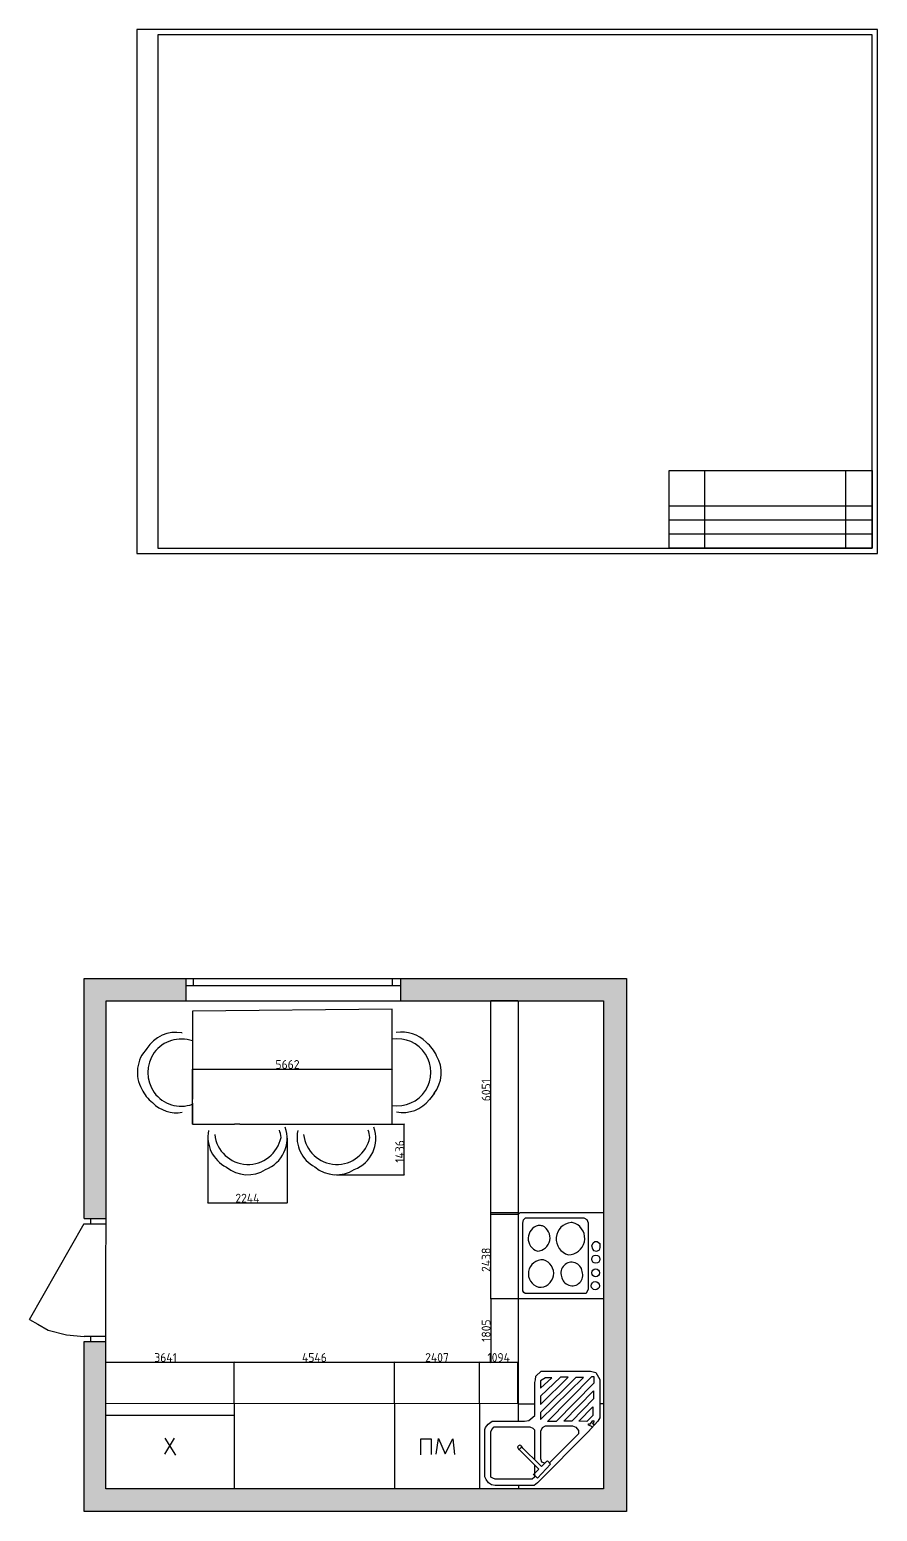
# Model space of a CAD drawing. Header units: millimetres. Extents: x -36495272392165 to 352544598049420, y -228287860276617 to 83349.
# Drawn here: x 84379 to 108419, y 41335 to 83349 of the extents above; entities that cross this region are included whole.
import ezdxf

# ---------------------------------------------------------------- set-up
doc = ezdxf.new("R2010")
doc.units = ezdxf.units.MM
doc.header["$MEASUREMENT"] = 0
doc.styles.add('Arial', font='GOST Common.ttf')
doc.dimstyles.new('new dm style', dxfattribs={"dimtxt": 150, "dimasz": 20, "dimexe": 0.18, "dimexo": 0.0625, "dimgap": 5, "dimtad": 1, "dimdec": 0, "dimrnd": 1, "dimzin": 0, "dimdsep": 46, "dimtxsty": 'Arial', "dimblk": 'OBLIQUE', "dimcen": 0.09, "dimadec": 0, "dimazin": 0, "dimtfac": 1, "dimtdec": 0, "dimtofl": 0, "dimtmove": 0, "dimatfit": 3, "dimfxl": 1, "dimtolj": 1, "dimtzin": 0, "dimarcsym": 0})

# ---------------------------------------------------------------- blocks, each defined once
blk = doc.blocks.new('_Oblique')
at = {"color": 0, "linetype": 'ByBlock', "lineweight": -2}
blk.add_line((-0.5, -0.5), (0.5, 0.5), dxfattribs=at)
blk = doc.blocks.new('*D32')
at = {"color": 0, "lineweight": -2, "transparency": 16777216}
for p, q in [((86540, 44395), (86540, 45568)), ((86540, 45568), (90181, 45568)), ((90181, 44392), (90181, 45568))]:
    blk.add_line(p, q, dxfattribs=at)
at = {"layer": 'Defpoints', "color": 0, "transparency": 16777216}
for p in [(90181, 45568), (86540, 44395), (90181, 44392)]:
    blk.add_point(p, dxfattribs=at)
at = {"color": 0, "lineweight": -2, "transparency": 16777216, "xscale": 20, "yscale": 20, "zscale": 20, "rotation": 180}
blk.add_blockref('_Oblique', (86540, 45568), dxfattribs=at)
at = {"color": 0, "lineweight": -2, "transparency": 16777216, "xscale": 20, "yscale": 20, "zscale": 20}
blk.add_blockref('_Oblique', (90181, 45568), dxfattribs=at)
at = {"color": 0, "transparency": 16777216, "insert": (88234, 45698), "char_height": 250, "attachment_point": 5, "style": 'Arial'}
blk.add_mtext('\\A1;3641', dxfattribs=at)
blk = doc.blocks.new('*D33')
at = {"color": 0, "lineweight": -2, "transparency": 16777216}
for p, q in [((90181, 44392), (90181, 45568)), ((90181, 45568), (94728, 45568)), ((94728, 44388), (94728, 45568))]:
    blk.add_line(p, q, dxfattribs=at)
at = {"layer": 'Defpoints', "color": 0, "transparency": 16777216}
for p in [(94728, 45568), (90181, 44392), (94728, 44388)]:
    blk.add_point(p, dxfattribs=at)
at = {"color": 0, "lineweight": -2, "transparency": 16777216, "xscale": 20, "yscale": 20, "zscale": 20, "rotation": 180}
blk.add_blockref('_Oblique', (90181, 45568), dxfattribs=at)
at = {"color": 0, "lineweight": -2, "transparency": 16777216, "xscale": 20, "yscale": 20, "zscale": 20}
blk.add_blockref('_Oblique', (94728, 45568), dxfattribs=at)
at = {"color": 0, "transparency": 16777216, "insert": (92455, 45698), "char_height": 250, "attachment_point": 5, "style": 'Arial'}
blk.add_mtext('\\A1;4546', dxfattribs=at)
blk = doc.blocks.new('*D34')
at = {"color": 0, "lineweight": -2, "transparency": 16777216}
for p, q in [((94728, 44388), (94728, 45568)), ((94728, 45568), (97134, 45568)), ((97134, 44385), (97134, 45568))]:
    blk.add_line(p, q, dxfattribs=at)
at = {"layer": 'Defpoints', "color": 0, "transparency": 16777216}
for p in [(97134, 45568), (94728, 44388), (97134, 44385)]:
    blk.add_point(p, dxfattribs=at)
at = {"color": 0, "lineweight": -2, "transparency": 16777216, "xscale": 20, "yscale": 20, "zscale": 20, "rotation": 180}
blk.add_blockref('_Oblique', (94728, 45568), dxfattribs=at)
at = {"color": 0, "lineweight": -2, "transparency": 16777216, "xscale": 20, "yscale": 20, "zscale": 20}
blk.add_blockref('_Oblique', (97134, 45568), dxfattribs=at)
at = {"color": 0, "transparency": 16777216, "insert": (95931, 45698), "char_height": 250, "attachment_point": 5, "style": 'Arial'}
blk.add_mtext('\\A1;2407', dxfattribs=at)
blk = doc.blocks.new('*D35')
at = {"color": 0, "lineweight": -2, "transparency": 16777216}
for p, q in [((97134, 44385), (97134, 45568)), ((97134, 45568), (98228, 45568)), ((98228, 44384), (98228, 45568))]:
    blk.add_line(p, q, dxfattribs=at)
at = {"layer": 'Defpoints', "color": 0, "transparency": 16777216}
for p in [(98228, 45568), (97134, 44385), (98228, 44384)]:
    blk.add_point(p, dxfattribs=at)
at = {"color": 0, "lineweight": -2, "transparency": 16777216, "xscale": 20, "yscale": 20, "zscale": 20, "rotation": 180}
blk.add_blockref('_Oblique', (97134, 45568), dxfattribs=at)
at = {"color": 0, "lineweight": -2, "transparency": 16777216, "xscale": 20, "yscale": 20, "zscale": 20}
blk.add_blockref('_Oblique', (98228, 45568), dxfattribs=at)
at = {"color": 0, "transparency": 16777216, "insert": (97681, 45698), "char_height": 250, "attachment_point": 5, "style": 'Arial'}
blk.add_mtext('\\A1;1094', dxfattribs=at)
blk = doc.blocks.new('*D36')
at = {"color": 0, "lineweight": -2, "transparency": 16777216}
for p, q in [((98228, 55807), (97454, 55807)), ((97454, 49756), (97454, 55807)), ((98228, 49756), (97454, 49756))]:
    blk.add_line(p, q, dxfattribs=at)
at = {"layer": 'Defpoints', "color": 0, "transparency": 16777216}
for p in [(97454, 55807), (98228, 55807), (98228, 49756)]:
    blk.add_point(p, dxfattribs=at)
at = {"color": 0, "lineweight": -2, "transparency": 16777216, "xscale": 20, "yscale": 20, "zscale": 20}
for p, rotation in [((97454, 55807), 90), ((97454, 49756), 270)]:
    blk.add_blockref('_Oblique', p, dxfattribs=dict(at, rotation=rotation))
at = {"color": 0, "transparency": 16777216, "insert": (97324, 53278), "char_height": 250, "attachment_point": 5, "rotation": 90, "style": 'Arial'}
blk.add_mtext('\\A1;6051', dxfattribs=at)
blk = doc.blocks.new('*D37')
at = {"color": 0, "lineweight": -2, "transparency": 16777216}
for p, q in [((88995, 52316), (88995, 53877)), ((88995, 53877), (94657, 53877)), ((94657, 52316), (94657, 53877))]:
    blk.add_line(p, q, dxfattribs=at)
at = {"layer": 'Defpoints', "color": 0, "transparency": 16777216}
for p in [(94657, 53877), (88995, 52316), (94657, 52316)]:
    blk.add_point(p, dxfattribs=at)
at = {"color": 0, "lineweight": -2, "transparency": 16777216, "xscale": 20, "yscale": 20, "zscale": 20, "rotation": 180}
blk.add_blockref('_Oblique', (88995, 53877), dxfattribs=at)
at = {"color": 0, "lineweight": -2, "transparency": 16777216, "xscale": 20, "yscale": 20, "zscale": 20}
blk.add_blockref('_Oblique', (94657, 53877), dxfattribs=at)
at = {"color": 0, "transparency": 16777216, "insert": (91692, 54007), "char_height": 250, "attachment_point": 5, "style": 'Arial'}
blk.add_mtext('\\A1;5662', dxfattribs=at)
blk = doc.blocks.new('*D38')
at = {"color": 0, "lineweight": -2, "transparency": 16777216}
for p, q in [((93080, 52316), (95004, 52316)), ((95004, 50880), (95004, 52316)), ((93080, 50880), (95004, 50880))]:
    blk.add_line(p, q, dxfattribs=at)
at = {"layer": 'Defpoints', "color": 0, "transparency": 16777216}
for p in [(93080, 52316), (95004, 52316), (93080, 50880)]:
    blk.add_point(p, dxfattribs=at)
at = {"color": 0, "lineweight": -2, "transparency": 16777216, "xscale": 20, "yscale": 20, "zscale": 20}
for p, rotation in [((95004, 52316), 90), ((95004, 50880), 270)]:
    blk.add_blockref('_Oblique', p, dxfattribs=dict(at, rotation=rotation))
at = {"color": 0, "transparency": 16777216, "insert": (94874, 51541), "char_height": 250, "attachment_point": 5, "rotation": 90, "style": 'Arial'}
blk.add_mtext('\\A1;1436', dxfattribs=at)
blk = doc.blocks.new('*D39')
at = {"color": 0, "lineweight": -2, "transparency": 16777216}
for p, q in [((98228, 49801), (97454, 49801)), ((97454, 47363), (97454, 49801)), ((98228, 47363), (97454, 47363))]:
    blk.add_line(p, q, dxfattribs=at)
at = {"layer": 'Defpoints', "color": 0, "transparency": 16777216}
for p in [(97454, 49801), (98228, 49801), (98228, 47363)]:
    blk.add_point(p, dxfattribs=at)
at = {"color": 0, "lineweight": -2, "transparency": 16777216, "xscale": 20, "yscale": 20, "zscale": 20}
for p, rotation in [((97454, 49801), 90), ((97454, 47363), 270)]:
    blk.add_blockref('_Oblique', p, dxfattribs=dict(at, rotation=rotation))
at = {"color": 0, "transparency": 16777216, "insert": (97324, 48468), "char_height": 250, "attachment_point": 5, "rotation": 90, "style": 'Arial'}
blk.add_mtext('\\A1;2438', dxfattribs=at)
blk = doc.blocks.new('*D40')
at = {"color": 0, "lineweight": -2, "transparency": 16777216}
for p, q in [((98228, 47363), (97454, 47363)), ((97454, 47363), (97454, 45558)), ((98218, 45558), (97454, 45558))]:
    blk.add_line(p, q, dxfattribs=at)
at = {"layer": 'Defpoints', "color": 0, "transparency": 16777216}
for p in [(98228, 47363), (97454, 45558), (98218, 45558)]:
    blk.add_point(p, dxfattribs=at)
at = {"color": 0, "lineweight": -2, "transparency": 16777216, "xscale": 20, "yscale": 20, "zscale": 20}
for p, rotation in [((97454, 47363), 90), ((97454, 45558), 270)]:
    blk.add_blockref('_Oblique', p, dxfattribs=dict(at, rotation=rotation))
at = {"color": 0, "transparency": 16777216, "insert": (97324, 46460), "char_height": 250, "attachment_point": 5, "rotation": 90, "style": 'Arial'}
blk.add_mtext('\\A1;1805', dxfattribs=at)
blk = doc.blocks.new('*D41')
at = {"color": 0, "lineweight": -2, "transparency": 16777216}
for p, q in [((89435, 51946), (89435, 50086)), ((91679, 51914), (91679, 50086)), ((89435, 50086), (91679, 50086))]:
    blk.add_line(p, q, dxfattribs=at)
at = {"layer": 'Defpoints', "color": 0, "transparency": 16777216}
for p in [(89435, 51946), (91679, 51914), (91679, 50086)]:
    blk.add_point(p, dxfattribs=at)
at = {"color": 0, "lineweight": -2, "transparency": 16777216, "xscale": 20, "yscale": 20, "zscale": 20, "rotation": 180}
blk.add_blockref('_Oblique', (89435, 50086), dxfattribs=at)
at = {"color": 0, "lineweight": -2, "transparency": 16777216, "xscale": 20, "yscale": 20, "zscale": 20}
blk.add_blockref('_Oblique', (91679, 50086), dxfattribs=at)
at = {"color": 0, "transparency": 16777216, "insert": (90555, 50216), "char_height": 250, "attachment_point": 5, "style": 'Arial'}
blk.add_mtext('\\A1;2244', dxfattribs=at)
blk = doc.blocks.new('STAMP')
blk.add_lwpolyline([(19.79, 13.41), (134.79, 13.41), (134.79, -30.59), (19.79, -30.59)], close=True)
for points in [[(39.79, 13.41), (39.79, -30.59)], [(119.79, 13.41), (119.79, -30.59)], [(19.79, -6.59), (134.79, -6.59)], [(19.79, -14.59), (134.79, -14.59)], [(19.79, -22.59), (134.79, -22.59)]]:
    blk.add_lwpolyline(points)

msp = doc.modelspace()

# ---------------------------------------------------------------- hatches: boundary and pattern name
at = {"transparency": 33554687}
h = msp.add_hatch(color=250, dxfattribs=at)
h.dxf.hatch_style = 1
h.paths.add_polyline_path([(100650.8, 55807.3), (100650.8, 41970.7), (86537.7, 41970.7), (86541.6, 46148.4), (85923.5, 46149), (85923.5, 41335.4), (101308.8, 41335.4), (101308.8, 56441), (94894.6, 56441), (94894.6, 55807.3)])
h.paths.add_polyline_path([(85923.5, 49815.7), (85923.5, 49643.5), (86544.9, 49643.5), (86550.7, 55807.3), (88810.6, 55807.3), (88810.6, 56441), (85923.5, 56441)], flags=17)

# ---------------------------------------------------------------- linework, layer by layer
at = {"color": 7}
for p, q in [((85923.5, 49815.7), (85923.5, 56441)), ((85923.5, 56441), (101308.8, 56441)), ((88810.6, 56441), (88810.6, 55807.3)), ((89028.1, 56243.4), (89028.1, 56441)), ((94667.5, 56243.4), (94667.5, 56441)), ((94894.6, 56441), (94894.6, 55807.3)), ((101308.8, 56441), (101308.8, 41335.4)), ((88810.6, 56243.4), (94894.6, 56243.4)), ((86537.7, 41970.7), (86550.7, 55807.3)), ((86550.7, 55807.3), (100650.8, 55807.3)), ((94656.6, 55572.1), (88994.9, 55518.7)), ((88994.9, 55518.7), (88994.9, 53022.8)), ((94656.6, 52316), (94656.6, 55572.1)), ((98228.3, 55807.3), (98228.3, 44384.3)), ((100650.8, 55807.3), (100650.8, 41970.7)), ((95858.3, 53197.7), (95715.3, 53013.3)), ((88994.9, 52910.5), (88994.9, 52316)), ((88994.9, 52316), (90185.4, 52316)), ((90343.1, 52316), (90185.4, 52316)), ((90343.1, 52316), (94656.6, 52316)), ((85923.5, 49643.5), (85923.5, 49815.7)), ((85923.5, 49643.5), (86545.1, 49643.5)), ((86107.5, 49643.2), (86107.4, 49492.5)), ((98277.8, 49801.2), (98228.3, 49756.3)), ((100650.8, 49801.2), (98277.8, 49801.2)), ((98364.6, 49504.5), (98387.7, 49603.7)), ((98387.7, 49603.7), (98443.4, 49654.5)), ((98443.4, 49654.5), (100096.7, 49654.5)), ((100096.7, 49654.5), (100179.5, 49613.3)), ((100179.5, 49613.3), (100218.4, 49518.7)), ((84379, 46771.2), (85923.5, 49495.7)), ((85923.5, 49492.5), (86545.1, 49492.5)), ((98364.6, 47623.5), (98364.6, 49504.5)), ((100218.4, 49518.7), (100218.4, 47634.8)), ((100318.8, 48861.5), (100357.3, 48945.8)), ((100350, 48768), (100318.8, 48861.5)), ((100388.5, 48720.4), (100350, 48768)), ((100357.3, 48945.8), (100406.8, 48989.7)), ((100406.8, 48989.7), (100472.8, 48989.7)), ((100533.3, 48736.9), (100458.1, 48700.2)), ((100472.8, 48989.7), (100548, 48927.4)), ((100548, 48815.7), (100533.3, 48736.9)), ((100548, 48927.4), (100548, 48815.7)), ((100458.1, 48700.2), (100388.5, 48720.4)), ((98360.7, 47589.2), (98364.6, 47623.5)), ((98390.3, 47539.3), (98360.7, 47589.2)), ((98433.8, 47509.6), (98390.3, 47539.3)), ((100158.4, 47509.6), (98433.8, 47509.6)), ((100218.4, 47634.8), (100158.4, 47509.6)), ((100650.8, 47363), (98228.3, 47363)), ((84379, 46771.2), (84607.4, 46641.8)), ((84607.4, 46641.8), (84907.3, 46471.7)), ((84907.3, 46471.7), (85424.9, 46342.8)), ((85424.9, 46342.8), (85922.1, 46291.4)), ((85923.6, 46300), (86541.8, 46299.4)), ((86104.4, 46299.8), (86104.2, 46148.8)), ((85923.5, 41335.4), (85923.5, 46149)), ((85923.5, 46149), (86541.6, 46148.4)), ((98708.9, 44985), (98720.9, 45068)), ((98708.9, 44054.9), (98708.9, 44985)), ((98720.9, 45068), (98735.7, 45170.3)), ((98735.7, 45170.3), (98882.8, 45313.1)), ((99009.2, 45126.1), (98863.2, 45040.2)), ((98863.2, 45040.2), (98870.7, 44830.8)), ((99869.7, 45129.9), (98867, 44139)), ((98870.7, 44367.1), (99649, 45144.8)), ((99431.9, 45144.8), (98870.7, 44606.4)), ((98870.7, 43937.1), (100086.7, 45129.9)), ((98870.7, 44830.8), (99185, 45126.1)), ((98882.8, 45313.1), (100283.7, 45313.1)), ((99185, 45126.1), (99009.2, 45126.1)), ((99065.5, 43884), (100320, 45164.1)), ((100380.3, 44972.1), (99314.2, 43884)), ((99649, 45144.8), (99431.9, 45144.8)), ((100086.7, 45129.9), (99869.7, 45129.9)), ((100283.7, 45313.1), (100431.5, 45272.3)), ((100320, 45164.1), (100380.3, 45164.1)), ((100380.3, 45164.1), (100380.3, 44972.1)), ((100431.5, 45272.3), (100551.5, 45075.5)), ((100551.5, 45075.5), (100551.5, 43985.8)), ((98870.7, 44606.4), (98870.7, 44367.1)), ((99527.2, 43892.7), (100373.1, 44753.2)), ((100373.1, 44753.2), (100373.1, 44525.8)), ((98228.3, 44384.3), (86540, 44395.3)), ((90181.4, 44391.9), (90181.4, 41970.7)), ((94727.8, 44387.6), (94727.8, 41970.7)), ((97134.3, 44385.3), (97134.3, 41970.7)), ((98228.3, 44384.3), (98228.3, 43894.4)), ((98228.3, 44384.3), (98708.9, 44384.3)), ((98867, 44139), (98870.7, 43937.1)), ((100373.1, 44525.8), (99751, 43896.5)), ((99955.8, 43892.7), (100346.5, 44302.1)), ((100346.5, 44302.1), (100346.5, 44055.7)), ((100551.5, 44394.4), (100650.8, 44394.4)), ((86539.7, 44058.9), (90181.4, 44058.9)), ((97291.9, 43653.4), (97302.8, 43716.6)), ((97302.8, 43716.6), (97381.4, 43812)), ((97381.4, 43812), (97499.3, 43894.4)), ((97483.5, 43660.9), (97551.3, 43728.6)), ((97499.3, 43894.4), (98411.3, 43894.4)), ((97551.3, 43728.6), (98563.6, 43728.6)), ((98411.3, 43894.4), (98538.3, 43913.7)), ((98538.3, 43913.7), (98708.9, 44054.9)), ((98563.6, 43728.6), (98650.4, 43696.9)), ((98650.4, 43696.9), (98697, 43648.2)), ((98874, 43606.8), (98922.6, 43714.3)), ((98922.6, 43714.3), (99005.8, 43762.9)), ((99005.8, 43762.9), (99772.6, 43762.9)), ((99314.2, 43884), (99065.5, 43884)), ((99751, 43896.5), (99531, 43896.5)), ((99772.6, 43762.9), (99869.8, 43724.7)), ((99869.8, 43724.7), (99942.7, 43627.6)), ((100183.4, 43881.4), (99955.8, 43892.7)), ((100346.5, 44055.7), (100183.4, 43881.4)), ((100491.9, 43894.5), (100220.3, 43588.7)), ((100231.2, 43775.6), (100231.2, 43820.3)), ((100231.2, 43820.3), (100265.9, 43820.3)), ((100271, 43760.6), (100231.2, 43775.6)), ((100265.9, 43820.3), (100281.8, 43820.3)), ((100317.5, 43743.1), (100271, 43760.6)), ((100281.8, 43820.3), (100346.2, 43910)), ((100327.8, 43709.7), (100317.5, 43743.1)), ((100377.1, 43875.9), (100340.3, 43823.6)), ((100340.3, 43823.6), (100357.6, 43811.4)), ((100346.2, 43910), (100377.1, 43902)), ((100357.6, 43811.4), (100418.6, 43811.9)), ((100377.1, 43902), (100377.1, 43875.9)), ((100551.5, 43985.8), (100491.9, 43894.5)), ((88482.2, 43412.1), (88207.5, 42957.6)), ((88212, 43412.1), (88518.2, 42926.1)), ((95472.8, 42943.1), (95472.8, 43396)), ((95472.8, 43396), (95770.3, 43396)), ((95770.3, 43396), (95770.3, 42946.6)), ((95911.9, 42953.7), (95972.1, 43399.6)), ((95972.1, 43399.6), (96163.3, 42967.9)), ((96163.3, 42967.9), (96379.3, 43392.5)), ((96379.3, 43392.5), (96428.9, 42946.6)), ((97291.9, 42312.7), (97291.9, 43653.4)), ((97457.5, 43586.8), (97483.5, 43660.9)), ((97457.5, 42308.8), (97457.5, 43586.8)), ((98697, 43648.2), (98697, 42802.4)), ((100220.3, 43588.7), (98777, 42141.7)), ((98877.4, 42823.1), (98874, 43606.8)), ((99942.7, 43530.5), (99121.9, 42706.9)), ((99942.7, 43627.6), (99942.7, 43530.5)), ((98257, 43090.1), (98315.5, 43149.3)), ((98820, 42533.7), (98257, 43090.1)), ((98315.5, 43149.3), (98329.3, 43162.5)), ((98329.3, 43162.5), (98866, 42636.9)), ((98657.4, 42367.7), (98820, 42533.7)), ((98697, 42655.3), (98697, 42367.9)), ((99153.5, 42672.8), (98779.7, 42276.3)), ((98866, 42636.9), (98866, 42636.9)), ((98866, 42636.9), (98898, 42605.6)), ((98905.2, 42729.5), (98877.4, 42823.1)), ((98898, 42605.6), (98926.7, 42634.9)), ((98988.3, 42697.8), (98905.2, 42729.5)), ((98926.7, 42634.9), (99029.7, 42740)), ((99029.7, 42740), (99048.9, 42757.8)), ((99048.9, 42757.8), (99063, 42770.8)), ((99063, 42770.8), (99153.5, 42672.8)), ((97322.7, 42234.5), (97291.9, 42312.7)), ((97394.9, 42148.4), (97322.7, 42234.5)), ((97475.1, 42090.3), (97394.9, 42148.4)), ((97510, 42276.5), (97457.5, 42308.8)), ((97580.3, 42072.2), (97475.1, 42090.3)), ((97581.1, 42251.2), (97510, 42276.5)), ((98684, 42072.2), (97580.3, 42072.2)), ((98633.4, 42251.2), (97581.1, 42251.2)), ((98240.7, 42072.2), (98240.7, 41970.7)), ((98697.8, 42306.9), (98633.4, 42251.2)), ((98682.8, 42367.7), (98657.4, 42367.7)), ((98779.7, 42276.3), (98682.8, 42367.7)), ((98777, 42141.7), (98684, 42072.2)), ((98697, 42367.9), (98697.8, 42306.9)), ((100650.8, 41970.7), (86537.7, 41970.7)), ((101308.8, 41335.4), (85923.5, 41335.4))]:
    msp.add_line(p, q, dxfattribs=at)
msp.add_lwpolyline([(87418.9, 68499.1), (108418.9, 68499.1), (108418.9, 83349.1), (87418.9, 83349.1), (87418.9, 68499.1)], dxfattribs=at)
msp.add_lwpolyline([(88018.9, 68649.1), (108268.9, 68649.1), (108268.9, 83199.1), (88018.9, 83199.1)], close=True, dxfattribs=at)
for centre, radius in [((100434.1, 48487.7), 116.3), ((100431.4, 48098.8), 109.8), ((100418.9, 47733), 116.3)]:
    msp.add_circle(centre, radius, dxfattribs=at)
for centre, radius, start, end in [((88520.8, 53964.4), 952.1, 79.17706, 148.86563), ((88679.1, 53777), 952.1, 70.62629, 289.37371), ((89525.8, 54432.5), 952.1, 150.57985, 151.24113), ((89391, 54245), 952.1, 136.56869, 137.31147), ((94804.7, 53784.3), 952.1, 261.05213, 98.94787), ((94939.5, 53971.7), 952.1, 44.13374, 99.86828), ((95045, 53878), 952.1, 23.23531, 52.63445), ((88385.1, 53789.5), 952.1, 135.5086, 210.40347), ((95098.7, 53771.7), 952.1, 321.48969, 30.40347), ((89525.8, 54432.5), 952.1, 236.10869, 236.40258), ((89621.2, 52918.9), 952.1, 130.81064, 131.13431), ((88438.8, 53683.3), 952.1, 203.23531, 232.63445), ((94963, 53596.8), 952.1, 259.17706, 322.20639), ((88544.3, 53589.5), 952.1, 224.13374, 279.86828), ((90387.1, 51946), 952.1, 168.67387, 243.2337), ((90726.7, 51914.4), 952.1, 290.97389, 19.37371), ((90562, 51832.2), 952.1, 6.45578, 19.37371), ((92914.6, 51943.7), 952.1, 168.67387, 242.1226), ((93245.1, 51914.4), 952.1, 290.97389, 19.37371), ((93080.4, 51832.2), 952.1, 6.45578, 19.37371), ((90574.5, 52126.3), 952.1, 186.45578, 348.67387), ((93092.9, 52126.3), 952.1, 186.45578, 348.67387), ((90562, 51832.2), 952.1, 230.65476, 302.06719), ((93080.4, 51832.2), 952.1, 230.07534, 302.06719), ((98891.8, 49074.3), 374.7, 103.59414, 252.12693), ((98761.4, 49092), 374.7, 272.35298, 64.67343), ((98838.4, 49065.4), 374.7, 77.16437, 95.31895), ((99775.7, 49062.2), 466, 95.21333, 255.36208), ((99654.7, 49077.3), 466, 270.39713, 64.98031), ((99691.1, 49062.2), 466, 69.81715, 84.78667), ((98916.9, 48070.8), 394.6, 85.45268, 254.8277), ((98844.9, 48083.3), 394.6, 265.45268, 74.8277), ((99748.2, 48098.5), 301.9, 6.95645, 199.845), ((99763.9, 48032.6), 301.9, 186.95645, 19.845), ((98313, 43104.1), 111.1, 109.75937, 148.43685), ((98328.9, 43173.5), 111.1, 185.77091, 233.91832), ((98255, 43099.5), 111.1, 16.37485, 79.40208)]:
    msp.add_arc(centre, radius, start, end, dxfattribs=at)

# ---------------------------------------------------------------- block references
at = {"xscale": 50, "yscale": 50, "zscale": 50}
msp.add_blockref('STAMP', (101529.5, 70178.7), dxfattribs=at)

# ---------------------------------------------------------------- dimensions: what is measured, and where the dimension line sits
at = {"color": 7}
for base, p1, p2, angle, picture, middle, dimtype in [((97454.2, 55807.3), (98228.3, 49756.3), (98228.3, 55807.3), 90, '*D36', (97454.2, 53277.7), 160), ((94656.6, 53876.9), (88994.9, 52316), (94656.6, 52316), 0, '*D37', (91692.2, 53876.9), 161), ((95003.6, 52316), (93080.4, 50880.2), (93080.4, 52316), 90, '*D38', (95003.6, 51541.5), 161), ((97453.9, 49801.2), (98228.3, 47363), (98228.3, 49801.2), 90, '*D39', (97453.9, 48468), 160)]:
    dim = msp.add_linear_dim(base=base, p1=p1, p2=p2, angle=angle, dimstyle='new dm style', override={"dimtxt": 250}, dxfattribs=at)
    dim.commit()
    dim.dimension.update_dxf_attribs({"geometry": picture, "text_midpoint": middle, "dimtype": dimtype})
for base, p1, p2, picture, middle in [((91678.7, 50086.4), (89435.1, 51946), (91678.7, 51914.4), '*D41', (90555.1, 50086.4)), ((90181.4, 45567.7), (86540, 44395.3), (90181.4, 44391.9), '*D32', (88234.1, 45567.7))]:
    dim = msp.add_linear_dim(base=base, p1=p1, p2=p2, dimstyle='new dm style', override={"dimtxt": 250}, dxfattribs=at)
    dim.commit()
    dim.dimension.update_dxf_attribs({"geometry": picture, "text_midpoint": middle, "dimtype": 160})
dim = msp.add_linear_dim(base=(97453.9, 45557.7), p1=(98228.3, 47363), p2=(98218.3, 45557.7), angle=90, dimstyle='new dm style', override={"dimtxt": 250, "dimtmove": 1}, dxfattribs=at)
dim.commit()
dim.dimension.update_dxf_attribs({"geometry": '*D40', "text_midpoint": (97323.9, 46460.4)})
for base, p1, p2, picture, middle in [((94727.8, 45567.7), (90181.4, 44391.9), (94727.8, 44387.6), '*D33', (92454.6, 45697.7)), ((97134.2938, 45567.6983), (94727.7737, 44387.5745), (97134.2938, 44385.3069), '*D34', (95931.0337, 45697.6983)), ((98228.3, 45567.7), (97134.3, 44385.3), (98228.3, 44384.3), '*D35', (97681.3, 45697.7))]:
    dim = msp.add_linear_dim(base=base, p1=p1, p2=p2, dimstyle='new dm style', override={"dimtxt": 250, "dimtmove": 1}, dxfattribs=at)
    dim.commit()
    dim.dimension.update_dxf_attribs({"geometry": picture, "text_midpoint": middle})

doc.saveas('drawing.dxf')
